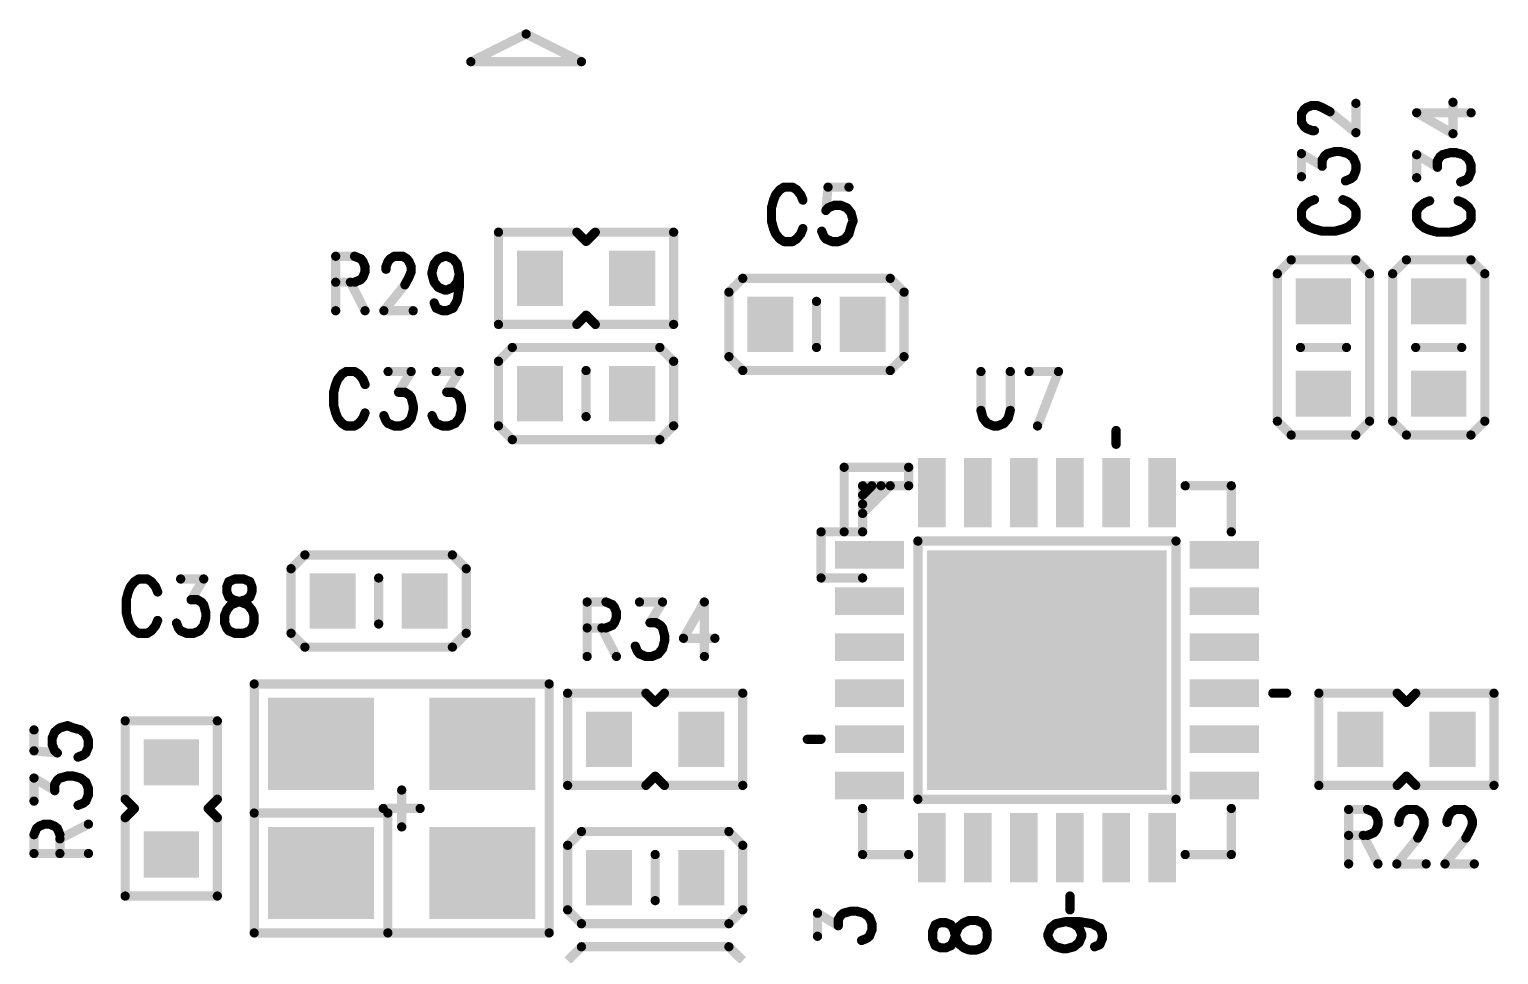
# Model space of a CAD drawing. Extents: x 98.7 to 156, y 84.7 to 176.7.
# Drawn here: x 109.96 to 125.9, y 138.91 to 148.95 of the extents above; entities that cross this region are included whole.
import ezdxf

# ---------------------------------------------------------------- set-up
doc = ezdxf.new("R2010")
doc.units = 0
doc.layers.get('0').update_dxf_attribs({"linetype": 'CONTINUOUS'})
doc.layers.add('MASK-TOP_PHO', color=3, linetype='CONTINUOUS')
doc.layers.add('SILK-TOP_PHO', color=14, linetype='CONTINUOUS')

# ---------------------------------------------------------------- blocks, each defined once
blk = doc.blocks.new('ROUND_1')
at = {"const_width": 0.050038}
blk.add_lwpolyline([(-0.025018, 0, 1), (0.025018, 0, 1)], format="xyb", close=True, dxfattribs=at)
blk = doc.blocks.new('SQUARE_27')
blk.add_solid([(1.299972, 1.299972), (1.299972, -1.299972), (-1.299972, 1.299972), (-1.299972, -1.299972)])
blk = doc.blocks.new('SQUARE_16')
blk.add_solid([(0.250062, 0.250062), (0.250062, -0.250062), (-0.250062, 0.250062), (-0.250062, -0.250062)])
blk = doc.blocks.new('SQUARE_33')
blk.add_solid([(0.499998, 0.499998), (0.499998, -0.499998), (-0.499998, 0.499998), (-0.499998, -0.499998)])
blk = doc.blocks.new('SQUARE_137')
blk.add_solid([(0.149986, 0.149986), (0.149986, -0.149986), (-0.149986, 0.149986), (-0.149986, -0.149986)])

msp = doc.modelspace()

# ---------------------------------------------------------------- linework, layer by layer
at = {"layer": 'MASK-TOP_PHO'}
for points, const_width in [([(115.499896, 146.299936), (115.499896, 146.200114)], 0.500124), ([(116.499894, 146.299936), (116.499894, 146.200114)], 0.500124), ([(124.050044, 145.999962), (123.949968, 145.999962)], 0.500124), ([(125.299978, 145.999962), (125.199902, 145.999962)], 0.500124), ([(118.000018, 145.800064), (118.000018, 145.699988)], 0.500124), ([(119.000016, 145.800064), (119.000016, 145.699988)], 0.500124), ([(115.499896, 145.050002), (115.499896, 144.949926)], 0.500124), ([(116.499894, 145.050002), (116.499894, 144.949926)], 0.500124), ([(124.050044, 144.999964), (123.949968, 144.999964)], 0.500124), ([(125.299978, 144.999964), (125.199902, 144.999964)], 0.500124), ([(119.750078, 144.15008), (119.750078, 143.699992)], 0.299972), ([(120.24995, 144.15008), (120.24995, 143.699992)], 0.299972), ([(120.750076, 144.15008), (120.750076, 143.699992)], 0.299972), ([(121.249948, 144.15008), (121.249948, 143.699992)], 0.299972), ([(121.750074, 144.15008), (121.750074, 143.699992)], 0.299972), ([(122.249946, 144.15008), (122.249946, 143.699992)], 0.299972), ([(118.849902, 143.249904), (119.29999, 143.249904)], 0.299972), ([(122.700034, 143.249904), (123.150122, 143.249904)], 0.299972), ([(113.249964, 142.699994), (113.249964, 142.80007)], 0.500124), ([(114.249962, 142.699994), (114.249962, 142.80007)], 0.500124), ([(118.849902, 142.750032), (119.29999, 142.750032)], 0.299972), ([(122.700034, 142.750032), (123.150122, 142.750032)], 0.299972), ([(118.849902, 142.249906), (119.29999, 142.249906)], 0.299972), ([(122.700034, 142.249906), (123.150122, 142.249906)], 0.299972), ([(118.849902, 141.750034), (119.29999, 141.750034)], 0.299972), ([(122.700034, 141.750034), (123.150122, 141.750034)], 0.299972), ([(113.050066, 141.200124), (113.199926, 141.200124)], 0.999996), ([(114.800126, 141.200124), (114.949986, 141.200124)], 0.999996), ([(116.249958, 141.200124), (116.249958, 141.299946)], 0.500124), ([(117.249956, 141.200124), (117.249956, 141.299946)], 0.500124), ([(124.400056, 141.299946), (124.400056, 141.200124)], 0.500124), ([(125.400054, 141.299946), (125.400054, 141.200124)], 0.500124), ([(118.849902, 141.249908), (119.29999, 141.249908)], 0.299972), ([(122.700034, 141.249908), (123.150122, 141.249908)], 0.299972), ([(111.45012, 140.999972), (111.549942, 140.999972)], 0.500124), ([(118.849902, 140.750036), (119.29999, 140.750036)], 0.299972), ([(122.700034, 140.750036), (123.150122, 140.750036)], 0.299972), ([(119.750078, 140.299948), (119.750078, 139.850114)], 0.299972), ([(120.24995, 140.299948), (120.24995, 139.850114)], 0.299972), ([(120.750076, 140.299948), (120.750076, 139.850114)], 0.299972), ([(121.249948, 140.299948), (121.249948, 139.850114)], 0.299972), ([(121.750074, 140.299948), (121.750074, 139.850114)], 0.299972), ([(122.249946, 140.299948), (122.249946, 139.850114)], 0.299972), ([(113.050066, 139.800076), (113.199926, 139.800076)], 0.999996), ([(114.800126, 139.800076), (114.949986, 139.800076)], 0.999996), ([(111.45012, 139.999974), (111.549942, 139.999974)], 0.500124), ([(116.249958, 139.800076), (116.249958, 139.7)], 0.500124), ([(117.249956, 139.800076), (117.249956, 139.7)], 0.500124)]:
    msp.add_lwpolyline(points, dxfattribs=dict(at, const_width=const_width))
at = {"layer": 'SILK-TOP_PHO', "const_width": 0.100076}
for points in [[(115.350036, 148.89988), (114.750088, 148.599906)], [(115.949984, 148.599906), (115.350036, 148.89988)], [(114.750088, 148.599906), (115.949984, 148.599906)], [(123.760992, 148.033994), (123.789186, 148.07946)], [(123.760992, 147.943062), (123.760992, 148.033994)], [(123.789186, 148.07946), (123.817126, 148.10232)], [(123.817126, 148.10232), (123.873514, 148.124926)], [(123.873514, 148.124926), (123.929648, 148.124926)], [(123.929648, 148.124926), (123.986036, 148.10232)], [(123.986036, 148.10232), (124.070364, 148.056854)], [(124.070364, 148.056854), (124.351542, 147.829524)], [(124.351542, 147.829524), (124.351542, 148.147786)], [(125.010926, 148.045424), (125.404626, 147.818094)], [(125.010926, 148.045424), (125.601476, 148.045424)], [(125.404626, 147.818094), (125.404626, 148.159216)], [(123.789186, 147.89785), (123.760992, 147.943062)], [(123.817126, 147.87499), (123.789186, 147.89785)], [(123.873514, 147.852384), (123.817126, 147.87499)], [(123.901454, 147.852384), (123.873514, 147.852384)], [(123.760992, 147.352258), (123.760992, 147.602194)], [(123.760992, 147.602194), (123.986036, 147.465796)], [(123.986036, 147.534122), (124.013976, 147.579588)], [(124.013976, 147.579588), (124.04217, 147.602194)], [(124.04217, 147.602194), (124.126498, 147.625054)], [(124.126498, 147.625054), (124.182886, 147.625054)], [(124.182886, 147.625054), (124.267214, 147.602194)], [(124.267214, 147.602194), (124.323348, 147.556728)], [(124.323348, 147.556728), (124.351542, 147.488656)], [(125.010926, 147.340828), (125.010926, 147.591018)], [(125.010926, 147.591018), (125.23597, 147.45462)], [(125.23597, 147.522692), (125.264164, 147.568158)], [(125.264164, 147.568158), (125.292104, 147.591018)], [(125.292104, 147.591018), (125.376686, 147.613624)], [(125.376686, 147.613624), (125.43282, 147.613624)], [(125.43282, 147.613624), (125.517148, 147.591018)], [(125.517148, 147.591018), (125.573536, 147.545552)], [(125.573536, 147.545552), (125.601476, 147.477226)], [(123.986036, 147.465796), (123.986036, 147.534122)], [(124.351542, 147.42033), (124.323348, 147.352258)], [(124.351542, 147.488656), (124.351542, 147.42033)], [(125.23597, 147.45462), (125.23597, 147.522692)], [(125.601476, 147.409154), (125.573536, 147.340828)], [(125.601476, 147.477226), (125.601476, 147.409154)], [(118.147846, 147.238974), (118.10238, 147.211034)], [(118.238524, 147.238974), (118.147846, 147.238974)], [(118.28399, 147.211034), (118.238524, 147.238974)], [(118.625112, 147.238974), (118.602252, 146.98599)], [(118.852188, 147.238974), (118.625112, 147.238974)], [(124.295408, 147.329652), (124.23902, 147.306792)], [(124.323348, 147.352258), (124.295408, 147.329652)], [(125.545342, 147.318222), (125.488954, 147.295362)], [(125.573536, 147.340828), (125.545342, 147.318222)], [(118.034054, 147.098512), (118.011448, 147.014184)], [(118.056914, 147.154646), (118.034054, 147.098512)], [(118.10238, 147.211034), (118.056914, 147.154646)], [(118.329456, 147.154646), (118.28399, 147.211034)], [(118.352316, 147.098512), (118.329456, 147.154646)], [(123.84532, 147.079462), (123.789186, 147.033996)], [(123.901454, 147.102322), (123.84532, 147.079462)], [(124.267214, 147.079462), (124.210826, 147.102322)], [(124.323348, 147.033996), (124.267214, 147.079462)], [(125.095254, 147.068286), (125.03912, 147.02282)], [(125.151642, 147.090892), (125.095254, 147.068286)], [(125.517148, 147.068286), (125.461014, 147.090892)], [(125.573536, 147.02282), (125.517148, 147.068286)], [(118.011448, 147.014184), (118.011448, 146.873468)], [(118.602252, 146.98599), (118.625112, 147.014184)], [(118.625112, 147.014184), (118.693184, 147.042124)], [(118.693184, 147.042124), (118.761256, 147.042124)], [(118.761256, 147.042124), (118.829582, 147.014184)], [(118.829582, 147.014184), (118.875048, 146.957796)], [(118.875048, 146.957796), (118.897654, 146.873468)], [(123.789186, 147.033996), (123.760992, 146.98853)], [(123.760992, 146.98853), (123.760992, 146.897852)], [(124.351542, 146.98853), (124.323348, 147.033996)], [(124.351542, 146.897852), (124.351542, 146.98853)], [(125.03912, 147.02282), (125.010926, 146.977354)], [(125.010926, 146.977354), (125.010926, 146.886422)], [(125.601476, 146.977354), (125.573536, 147.02282)], [(125.601476, 146.886422), (125.601476, 146.977354)], [(115.899946, 146.750024), (115.050062, 146.750024)], [(115.050062, 146.750024), (115.050062, 145.750026)], [(116.000022, 146.649948), (115.899946, 146.750024)], [(116.100098, 146.750024), (116.000022, 146.649948)], [(116.949982, 146.750024), (116.100098, 146.750024)], [(116.949982, 145.750026), (116.949982, 146.750024)], [(118.011448, 146.873468), (118.034054, 146.78914)], [(118.034054, 146.78914), (118.056914, 146.732752)], [(118.329456, 146.732752), (118.352316, 146.78914)], [(118.579646, 146.704812), (118.556786, 146.760946)], [(118.875048, 146.81708), (118.852188, 146.732752)], [(118.897654, 146.873468), (118.875048, 146.81708)], [(123.760992, 146.897852), (123.789186, 146.852386)], [(123.789186, 146.852386), (123.84532, 146.80692)], [(123.84532, 146.80692), (123.901454, 146.78406)], [(123.901454, 146.78406), (123.986036, 146.761454)], [(123.986036, 146.761454), (124.126498, 146.761454)], [(124.126498, 146.761454), (124.210826, 146.78406)], [(124.210826, 146.78406), (124.267214, 146.80692)], [(124.267214, 146.80692), (124.323348, 146.852386)], [(124.323348, 146.852386), (124.351542, 146.897852)], [(125.010926, 146.886422), (125.03912, 146.840956)], [(125.03912, 146.840956), (125.095254, 146.79549)], [(125.095254, 146.79549), (125.151642, 146.77263)], [(125.151642, 146.77263), (125.23597, 146.750024)], [(125.23597, 146.750024), (125.376686, 146.750024)], [(125.376686, 146.750024), (125.461014, 146.77263)], [(125.461014, 146.77263), (125.517148, 146.79549)], [(125.517148, 146.79549), (125.573536, 146.840956)], [(125.573536, 146.840956), (125.601476, 146.886422)], [(118.056914, 146.732752), (118.10238, 146.676618)], [(118.10238, 146.676618), (118.147846, 146.648424)], [(118.147846, 146.648424), (118.238524, 146.648424)], [(118.238524, 146.648424), (118.28399, 146.676618)], [(118.28399, 146.676618), (118.329456, 146.732752)], [(118.602252, 146.676618), (118.579646, 146.704812)], [(118.670578, 146.648424), (118.602252, 146.676618)], [(118.73865, 146.648424), (118.670578, 146.648424)], [(118.806722, 146.676618), (118.73865, 146.648424)], [(118.852188, 146.732752), (118.806722, 146.676618)], [(113.284, 146.489166), (113.284, 145.898362)], [(113.284, 146.489166), (113.488724, 146.489166)], [(113.488724, 146.489166), (113.556796, 146.460972)], [(113.556796, 146.460972), (113.579656, 146.432778)], [(113.579656, 146.432778), (113.602262, 146.376644)], [(113.829592, 146.376644), (113.852198, 146.432778)], [(113.852198, 146.432778), (113.875058, 146.460972)], [(113.875058, 146.460972), (113.920524, 146.489166)], [(113.920524, 146.489166), (114.011456, 146.489166)], [(114.011456, 146.489166), (114.056922, 146.460972)], [(114.056922, 146.460972), (114.079528, 146.432778)], [(114.079528, 146.432778), (114.102388, 146.376644)], [(114.352324, 146.404584), (114.39779, 146.460972)], [(114.39779, 146.460972), (114.465862, 146.489166)], [(114.465862, 146.489166), (114.488722, 146.489166)], [(114.488722, 146.489166), (114.556794, 146.460972)], [(114.556794, 146.460972), (114.60226, 146.404584)], [(123.649994, 146.45005), (123.49988, 146.299936)], [(124.350018, 146.45005), (123.649994, 146.45005)], [(124.499878, 146.299936), (124.350018, 146.45005)], [(124.899928, 146.45005), (124.750068, 146.299936)], [(125.599952, 146.45005), (124.899928, 146.45005)], [(125.750066, 146.299936), (125.599952, 146.45005)], [(113.602262, 146.320256), (113.579656, 146.264122)], [(113.602262, 146.376644), (113.602262, 146.320256)], [(113.829592, 146.34845), (113.829592, 146.376644)], [(114.102388, 146.320256), (114.079528, 146.264122)], [(114.102388, 146.376644), (114.102388, 146.320256)], [(114.329464, 146.320256), (114.352324, 146.404584)], [(114.329464, 146.292062), (114.329464, 146.320256)], [(114.352324, 146.207734), (114.329464, 146.292062)], [(114.60226, 146.404584), (114.62512, 146.292062)], [(114.62512, 146.292062), (114.60226, 146.207734)], [(114.62512, 146.292062), (114.62512, 146.1516)], [(123.49988, 146.299936), (123.49988, 144.69999)], [(124.499878, 144.69999), (124.499878, 146.299936)], [(124.750068, 146.299936), (124.750068, 144.69999)], [(125.750066, 144.69999), (125.750066, 146.299936)], [(113.488724, 146.207734), (113.284, 146.207734)], [(113.443258, 146.207734), (113.602262, 145.898362)], [(113.556796, 146.235928), (113.488724, 146.207734)], [(113.579656, 146.264122), (113.556796, 146.235928)], [(114.034062, 146.179794), (113.806732, 145.898362)], [(114.079528, 146.264122), (114.034062, 146.179794)], [(114.39779, 146.1516), (114.352324, 146.207734)], [(114.465862, 146.123406), (114.39779, 146.1516)], [(114.488722, 146.123406), (114.465862, 146.123406)], [(114.556794, 146.1516), (114.488722, 146.123406)], [(114.60226, 146.207734), (114.556794, 146.1516)], [(114.62512, 146.1516), (114.60226, 146.010884)], [(117.700044, 146.249898), (117.54993, 146.100038)], [(119.29999, 146.249898), (117.700044, 146.249898)], [(119.450104, 146.100038), (119.29999, 146.249898)], [(114.37493, 145.926556), (114.352324, 145.98269)], [(114.60226, 146.010884), (114.556794, 145.926556)], [(117.54993, 146.100038), (117.54993, 145.400014)], [(118.49989, 145.999962), (118.49989, 145.50009)], [(119.450104, 145.400014), (119.450104, 146.100038)], [(113.806732, 145.898362), (114.124994, 145.898362)], [(114.443256, 145.898362), (114.37493, 145.926556)], [(114.488722, 145.898362), (114.443256, 145.898362)], [(114.556794, 145.926556), (114.488722, 145.898362)], [(115.899946, 145.750026), (116.000022, 145.850102)], [(116.000022, 145.850102), (116.100098, 145.750026)], [(115.050062, 145.750026), (115.899946, 145.750026)], [(116.100098, 145.750026), (116.949982, 145.750026)], [(115.199922, 145.50009), (115.050062, 145.349976)], [(116.800122, 145.50009), (115.199922, 145.50009)], [(116.949982, 145.349976), (116.800122, 145.50009)], [(124.249942, 145.50009), (123.75007, 145.50009)], [(125.499876, 145.50009), (125.000004, 145.50009)], [(115.050062, 145.349976), (115.050062, 144.649952)], [(116.949982, 144.649952), (116.949982, 145.349976)], [(117.54993, 145.400014), (117.700044, 145.2499)], [(119.29999, 145.2499), (119.450104, 145.400014)], [(113.30686, 145.15465), (113.284, 145.098516)], [(113.352326, 145.211038), (113.30686, 145.15465)], [(113.397792, 145.238978), (113.352326, 145.211038)], [(113.488724, 145.238978), (113.397792, 145.238978)], [(113.53419, 145.211038), (113.488724, 145.238978)], [(113.579656, 145.15465), (113.53419, 145.211038)], [(113.602262, 145.098516), (113.579656, 145.15465)], [(113.852198, 145.238978), (114.102388, 145.238978)], [(114.102388, 145.238978), (113.96599, 145.014188)], [(114.37493, 145.238978), (114.62512, 145.238978)], [(114.62512, 145.238978), (114.488722, 145.014188)], [(116.000022, 145.2499), (116.000022, 144.750028)], [(117.700044, 145.2499), (119.29999, 145.2499)], [(120.283986, 145.238978), (120.283986, 144.817084)], [(120.602248, 144.817084), (120.602248, 145.238978)], [(120.806718, 145.238978), (121.12498, 145.238978)], [(121.12498, 145.238978), (120.89765, 144.648428)], [(113.284, 145.098516), (113.261394, 145.014188)], [(113.261394, 145.014188), (113.261394, 144.873472)], [(113.96599, 145.014188), (114.034062, 145.014188)], [(114.034062, 145.014188), (114.079528, 144.985994)], [(114.488722, 145.014188), (114.556794, 145.014188)], [(114.556794, 145.014188), (114.60226, 144.985994)], [(113.261394, 144.873472), (113.284, 144.789144)], [(114.079528, 144.985994), (114.102388, 144.9578)], [(114.102388, 144.9578), (114.124994, 144.873472)], [(114.124994, 144.873472), (114.124994, 144.817084)], [(114.60226, 144.985994), (114.62512, 144.9578)], [(114.62512, 144.9578), (114.647726, 144.873472)], [(114.647726, 144.873472), (114.647726, 144.817084)], [(113.284, 144.789144), (113.30686, 144.732756)], [(113.30686, 144.732756), (113.352326, 144.676622)], [(113.352326, 144.676622), (113.397792, 144.648428)], [(113.488724, 144.648428), (113.53419, 144.676622)], [(113.53419, 144.676622), (113.579656, 144.732756)], [(113.579656, 144.732756), (113.602262, 144.789144)], [(113.829592, 144.704562), (113.806732, 144.76095)], [(113.852198, 144.676622), (113.829592, 144.704562)], [(113.920524, 144.648428), (113.852198, 144.676622)], [(114.056922, 144.676622), (113.988596, 144.648428)], [(114.102388, 144.732756), (114.056922, 144.676622)], [(114.124994, 144.817084), (114.102388, 144.732756)], [(114.352324, 144.704562), (114.329464, 144.76095)], [(114.37493, 144.676622), (114.352324, 144.704562)], [(114.443256, 144.648428), (114.37493, 144.676622)], [(114.579654, 144.676622), (114.511328, 144.648428)], [(114.62512, 144.732756), (114.579654, 144.676622)], [(114.647726, 144.817084), (114.62512, 144.732756)], [(120.283986, 144.817084), (120.306846, 144.732756)], [(120.306846, 144.732756), (120.352312, 144.676622)], [(120.352312, 144.676622), (120.420384, 144.648428)], [(120.46585, 144.648428), (120.534176, 144.676622)], [(120.534176, 144.676622), (120.579642, 144.732756)], [(120.579642, 144.732756), (120.602248, 144.817084)], [(123.49988, 144.69999), (123.649994, 144.549876)], [(124.350018, 144.549876), (124.499878, 144.69999)], [(124.750068, 144.69999), (124.899928, 144.549876)], [(125.599952, 144.549876), (125.750066, 144.69999)], [(113.397792, 144.648428), (113.488724, 144.648428)], [(113.988596, 144.648428), (113.920524, 144.648428)], [(114.511328, 144.648428), (114.443256, 144.648428)], [(115.050062, 144.649952), (115.199922, 144.500092)], [(116.800122, 144.500092), (116.949982, 144.649952)], [(120.420384, 144.648428), (120.46585, 144.648428)], [(121.750074, 144.450054), (121.750074, 144.599914)], [(123.649994, 144.549876), (124.350018, 144.549876)], [(124.899928, 144.549876), (125.599952, 144.549876)], [(115.199922, 144.500092), (116.800122, 144.500092)], [(119.499888, 144.200118), (118.800118, 144.200118)], [(118.800118, 144.200118), (118.800118, 143.500094)], [(119.499888, 143.999966), (119.499888, 144.200118)], [(119.499888, 143.999966), (119.000016, 143.999966)], [(119.000016, 143.999966), (119.000016, 143.500094)], [(119.199914, 143.999966), (119.000016, 143.800068)], [(119.29999, 143.999966), (119.000016, 143.699992)], [(119.100092, 143.999966), (119.000016, 143.89989)], [(123.000008, 143.999966), (122.499882, 143.999966)], [(123.000008, 143.500094), (123.000008, 143.999966)], [(119.000016, 143.500094), (118.549928, 143.500094)], [(118.549928, 143.500094), (118.549928, 142.999968)], [(112.94999, 143.249904), (112.799876, 143.100044)], [(114.549936, 143.249904), (112.94999, 143.249904)], [(114.70005, 143.100044), (114.549936, 143.249904)], [(122.40006, 143.400018), (119.599964, 143.400018)], [(119.599964, 143.400018), (119.599964, 140.599922)], [(122.40006, 140.599922), (122.40006, 143.400018)], [(112.799876, 143.100044), (112.799876, 142.40002)], [(114.70005, 142.40002), (114.70005, 143.100044)], [(111.102394, 142.960852), (111.056928, 142.904718)], [(111.147606, 142.989046), (111.102394, 142.960852)], [(111.238538, 142.989046), (111.147606, 142.989046)], [(111.284004, 142.960852), (111.238538, 142.989046)], [(111.32947, 142.904718), (111.284004, 142.960852)], [(111.602266, 142.989046), (111.852202, 142.989046)], [(111.852202, 142.989046), (111.715804, 142.764002)], [(112.124998, 142.960852), (112.102392, 142.904718)], [(112.19307, 142.989046), (112.124998, 142.960852)], [(112.284002, 142.989046), (112.19307, 142.989046)], [(112.352328, 142.960852), (112.284002, 142.989046)], [(112.374934, 142.904718), (112.352328, 142.960852)], [(113.75009, 142.500096), (113.75009, 142.999968)], [(118.549928, 142.999968), (119.000016, 142.999968)], [(111.034068, 142.84833), (111.011462, 142.764002)], [(111.011462, 142.764002), (111.011462, 142.62354)], [(111.056928, 142.904718), (111.034068, 142.84833)], [(111.35233, 142.84833), (111.32947, 142.904718)], [(111.715804, 142.764002), (111.78413, 142.764002)], [(111.78413, 142.764002), (111.829596, 142.736062)], [(112.102392, 142.904718), (112.102392, 142.84833)], [(112.102392, 142.84833), (112.124998, 142.792196)], [(112.124998, 142.792196), (112.170464, 142.764002)], [(112.170464, 142.764002), (112.261396, 142.736062)], [(112.21593, 142.736062), (112.306862, 142.764002)], [(112.306862, 142.764002), (112.352328, 142.792196)], [(112.352328, 142.792196), (112.374934, 142.84833)], [(112.374934, 142.84833), (112.374934, 142.904718)], [(111.011462, 142.62354), (111.034068, 142.538958)], [(111.829596, 142.736062), (111.852202, 142.707868)], [(111.852202, 142.707868), (111.875062, 142.62354)], [(111.875062, 142.62354), (111.875062, 142.567152)], [(112.079532, 142.595346), (112.102392, 142.65148)], [(112.102392, 142.65148), (112.147604, 142.707868)], [(112.147604, 142.707868), (112.21593, 142.736062)], [(112.261396, 142.736062), (112.329468, 142.707868)], [(112.329468, 142.707868), (112.374934, 142.65148)], [(112.374934, 142.65148), (112.397794, 142.595346)], [(116.011452, 142.73911), (116.011452, 142.14856)], [(116.011452, 142.73911), (116.215922, 142.73911)], [(116.215922, 142.73911), (116.283994, 142.710916)], [(116.283994, 142.710916), (116.306854, 142.682722)], [(116.306854, 142.682722), (116.32946, 142.626588)], [(116.32946, 142.626588), (116.32946, 142.5702)], [(116.57965, 142.73911), (116.829586, 142.73911)], [(116.829586, 142.73911), (116.693188, 142.514066)], [(117.283992, 142.73911), (117.056916, 142.34541)], [(117.283992, 142.73911), (117.283992, 142.14856)], [(111.034068, 142.538958), (111.056928, 142.482824)], [(111.056928, 142.482824), (111.102394, 142.426436)], [(111.284004, 142.426436), (111.32947, 142.482824)], [(111.32947, 142.482824), (111.35233, 142.538958)], [(111.57966, 142.45463), (111.5568, 142.511018)], [(111.602266, 142.426436), (111.57966, 142.45463)], [(111.852202, 142.482824), (111.806736, 142.426436)], [(111.875062, 142.567152), (111.852202, 142.482824)], [(112.079532, 142.511018), (112.079532, 142.595346)], [(112.102392, 142.45463), (112.079532, 142.511018)], [(112.124998, 142.426436), (112.102392, 142.45463)], [(112.374934, 142.45463), (112.352328, 142.426436)], [(112.397794, 142.511018), (112.374934, 142.45463)], [(112.397794, 142.595346), (112.397794, 142.511018)], [(116.215922, 142.457932), (116.011452, 142.457932)], [(116.170456, 142.457932), (116.32946, 142.14856)], [(116.283994, 142.485872), (116.215922, 142.457932)], [(116.306854, 142.514066), (116.283994, 142.485872)], [(116.32946, 142.5702), (116.306854, 142.514066)], [(116.693188, 142.514066), (116.76126, 142.514066)], [(116.76126, 142.514066), (116.806726, 142.485872)], [(116.806726, 142.485872), (116.829586, 142.457932)], [(116.829586, 142.457932), (116.852192, 142.37335)], [(111.102394, 142.426436), (111.147606, 142.398496)], [(111.147606, 142.398496), (111.238538, 142.398496)], [(111.238538, 142.398496), (111.284004, 142.426436)], [(111.670338, 142.398496), (111.602266, 142.426436)], [(111.738664, 142.398496), (111.670338, 142.398496)], [(111.806736, 142.426436), (111.738664, 142.398496)], [(112.19307, 142.398496), (112.124998, 142.426436)], [(112.284002, 142.398496), (112.19307, 142.398496)], [(112.352328, 142.426436), (112.284002, 142.398496)], [(112.799876, 142.40002), (112.94999, 142.249906)], [(114.549936, 142.249906), (114.70005, 142.40002)], [(116.852192, 142.317216), (116.829586, 142.232888)], [(116.852192, 142.37335), (116.852192, 142.317216)], [(117.056916, 142.34541), (117.397784, 142.34541)], [(112.94999, 142.249906), (114.549936, 142.249906)], [(116.55679, 142.204694), (116.534184, 142.260828)], [(116.57965, 142.1765), (116.55679, 142.204694)], [(116.647722, 142.14856), (116.57965, 142.1765)], [(116.715794, 142.14856), (116.647722, 142.14856)], [(116.78412, 142.1765), (116.715794, 142.14856)], [(116.829586, 142.232888), (116.78412, 142.1765)], [(112.40008, 141.85011), (115.599972, 141.85011)], [(112.40008, 139.15009), (112.40008, 141.85011)], [(115.599972, 141.85011), (115.599972, 139.15009)], [(115.800124, 141.750034), (115.800124, 140.750036)], [(116.650008, 141.750034), (115.800124, 141.750034)], [(116.750084, 141.649958), (116.650008, 141.750034)], [(116.849906, 141.750034), (116.750084, 141.649958)], [(117.700044, 141.750034), (116.849906, 141.750034)], [(117.700044, 140.750036), (117.700044, 141.750034)], [(123.599956, 141.750034), (123.450096, 141.750034)], [(124.800106, 141.750034), (123.949968, 141.750034)], [(123.949968, 141.750034), (123.949968, 140.750036)], [(124.899928, 141.649958), (124.800106, 141.750034)], [(125.000004, 141.750034), (124.899928, 141.649958)], [(125.849888, 141.750034), (125.000004, 141.750034)], [(125.849888, 140.750036), (125.849888, 141.750034)], [(110.010956, 141.35227), (110.010956, 141.12494)], [(110.207806, 141.261338), (110.236, 141.329664)], [(110.236, 141.329664), (110.292134, 141.374876)], [(110.292134, 141.374876), (110.376462, 141.397736)], [(110.376462, 141.397736), (110.43285, 141.374876)], [(110.43285, 141.374876), (110.517178, 141.35227)], [(110.517178, 141.35227), (110.573312, 141.306804)], [(112.00003, 141.45006), (111.000032, 141.45006)], [(111.000032, 141.45006), (111.000032, 140.599922)], [(112.00003, 140.599922), (112.00003, 141.45006)], [(110.207806, 141.193266), (110.207806, 141.261338)], [(110.236, 141.12494), (110.207806, 141.193266)], [(110.573312, 141.306804), (110.601506, 141.238732)], [(110.601506, 141.170406), (110.573312, 141.102334)], [(110.601506, 141.238732), (110.601506, 141.170406)], [(118.549928, 141.249908), (118.400068, 141.249908)], [(110.010956, 141.12494), (110.26394, 141.102334)], [(110.26394, 141.102334), (110.236, 141.12494)], [(110.545372, 141.079474), (110.488984, 141.056868)], [(110.573312, 141.102334), (110.545372, 141.079474)], [(110.292134, 140.829538), (110.376462, 140.852398)], [(110.376462, 140.852398), (110.43285, 140.852398)], [(110.43285, 140.852398), (110.517178, 140.829538)], [(110.010956, 140.579602), (110.010956, 140.829538)], [(110.010956, 140.829538), (110.236, 140.69314)], [(110.236, 140.761466), (110.26394, 140.806932)], [(110.236, 140.69314), (110.236, 140.761466)], [(110.26394, 140.806932), (110.292134, 140.829538)], [(110.517178, 140.829538), (110.573312, 140.784072)], [(110.573312, 140.784072), (110.601506, 140.716)], [(110.601506, 140.716), (110.601506, 140.647674)], [(114.000026, 140.699998), (114.000026, 140.299948)], [(115.800124, 140.750036), (116.650008, 140.750036)], [(116.650008, 140.750036), (116.750084, 140.850112)], [(116.750084, 140.850112), (116.849906, 140.750036)], [(116.849906, 140.750036), (117.700044, 140.750036)], [(123.949968, 140.750036), (124.800106, 140.750036)], [(124.800106, 140.750036), (124.899928, 140.850112)], [(124.899928, 140.850112), (125.000004, 140.750036)], [(125.000004, 140.750036), (125.849888, 140.750036)], [(110.545372, 140.556742), (110.488984, 140.534136)], [(110.573312, 140.579602), (110.545372, 140.556742)], [(110.601506, 140.647674), (110.573312, 140.579602)], [(111.000032, 140.599922), (111.100108, 140.5001)], [(111.899954, 140.5001), (112.00003, 140.599922)], [(119.599964, 140.599922), (122.40006, 140.599922)], [(111.100108, 140.5001), (111.000032, 140.400024)], [(111.000032, 140.400024), (111.000032, 139.549886)], [(112.00003, 140.400024), (111.899954, 140.5001)], [(112.00003, 139.549886), (112.00003, 140.400024)], [(112.40008, 140.450062), (113.849912, 140.450062)], [(112.40008, 139.15009), (112.40008, 140.450062)], [(113.799874, 140.5001), (114.199924, 140.5001)], [(113.849912, 140.450062), (113.849912, 139.15009)], [(119.000016, 140.5001), (119.000016, 139.999974)], [(123.000008, 140.5001), (123.000008, 139.999974)], [(124.272802, 140.489178), (124.272802, 139.898374)], [(124.272802, 140.489178), (124.477272, 140.489178)], [(124.477272, 140.489178), (124.545344, 140.460984)], [(124.545344, 140.460984), (124.568204, 140.43279)], [(124.568204, 140.43279), (124.59081, 140.376656)], [(124.59081, 140.376656), (124.59081, 140.320268)], [(124.81814, 140.376656), (124.841, 140.43279)], [(124.81814, 140.348462), (124.81814, 140.376656)], [(124.841, 140.43279), (124.863606, 140.460984)], [(124.863606, 140.460984), (124.909072, 140.489178)], [(124.909072, 140.489178), (125.000004, 140.489178)], [(125.000004, 140.489178), (125.04547, 140.460984)], [(125.04547, 140.460984), (125.068076, 140.43279)], [(125.068076, 140.43279), (125.090936, 140.376656)], [(125.090936, 140.376656), (125.090936, 140.320268)], [(125.340872, 140.376656), (125.363732, 140.43279)], [(125.340872, 140.348462), (125.340872, 140.376656)], [(125.363732, 140.43279), (125.386338, 140.460984)], [(125.386338, 140.460984), (125.431804, 140.489178)], [(125.431804, 140.489178), (125.522736, 140.489178)], [(125.522736, 140.489178), (125.568202, 140.460984)], [(125.568202, 140.460984), (125.590808, 140.43279)], [(125.590808, 140.43279), (125.613668, 140.376656)], [(125.613668, 140.376656), (125.613668, 140.320268)], [(110.010956, 140.215874), (110.03915, 140.2842)], [(110.010956, 140.011404), (110.010956, 140.215874)], [(110.03915, 140.2842), (110.06709, 140.306806)], [(110.06709, 140.306806), (110.123478, 140.329666)], [(110.123478, 140.329666), (110.179612, 140.329666)], [(110.179612, 140.329666), (110.236, 140.306806)], [(110.236, 140.306806), (110.26394, 140.2842)], [(110.26394, 140.2842), (110.292134, 140.215874)], [(110.292134, 140.170408), (110.601506, 140.329666)], [(110.292134, 140.215874), (110.292134, 140.011404)], [(115.949984, 140.24991), (115.800124, 140.10005)], [(117.54993, 140.24991), (115.949984, 140.24991)], [(117.700044, 140.10005), (117.54993, 140.24991)], [(124.545344, 140.23594), (124.477272, 140.207746)], [(124.568204, 140.264134), (124.545344, 140.23594)], [(124.59081, 140.320268), (124.568204, 140.264134)], [(125.068076, 140.264134), (125.02261, 140.179806)], [(125.090936, 140.320268), (125.068076, 140.264134)], [(125.590808, 140.264134), (125.545342, 140.179806)], [(125.613668, 140.320268), (125.590808, 140.264134)], [(115.800124, 140.10005), (115.800124, 139.400026)], [(117.700044, 139.400026), (117.700044, 140.10005)], [(124.477272, 140.207746), (124.272802, 140.207746)], [(124.431806, 140.207746), (124.59081, 139.898374)], [(125.02261, 140.179806), (124.795534, 139.898374)], [(125.545342, 140.179806), (125.318266, 139.898374)], [(110.010956, 140.011404), (110.601506, 140.011404)], [(116.750084, 139.999974), (116.750084, 139.500102)], [(119.000016, 139.999974), (119.499888, 139.999974)], [(123.000008, 139.999974), (122.499882, 139.999974)], [(124.795534, 139.898374), (125.113542, 139.898374)], [(125.318266, 139.898374), (125.636274, 139.898374)], [(111.000032, 139.549886), (112.00003, 139.549886)], [(121.249948, 139.400026), (121.249948, 139.549886)], [(115.800124, 139.400026), (115.949984, 139.249912)], [(117.54993, 139.249912), (117.700044, 139.400026)], [(118.510812, 139.113514), (118.510812, 139.363704)], [(118.510812, 139.363704), (118.735856, 139.227306)], [(118.735856, 139.295378), (118.76405, 139.340844)], [(118.735856, 139.227306), (118.735856, 139.295378)], [(118.76405, 139.340844), (118.792244, 139.363704)], [(118.792244, 139.363704), (118.876572, 139.38631)], [(118.876572, 139.38631), (118.932706, 139.38631)], [(118.932706, 139.38631), (119.017288, 139.363704)], [(119.017288, 139.363704), (119.073422, 139.318238)], [(119.073422, 139.318238), (119.101616, 139.249912)], [(119.845328, 139.261342), (119.78894, 139.238736)], [(119.901462, 139.261342), (119.845328, 139.261342)], [(119.95785, 139.238736), (119.901462, 139.261342)], [(120.042178, 139.215876), (120.098312, 139.261342)], [(120.098312, 139.261342), (120.1547, 139.284202)], [(120.1547, 139.284202), (120.239028, 139.284202)], [(120.239028, 139.284202), (120.295416, 139.261342)], [(120.295416, 139.261342), (120.323356, 139.238736)], [(121.095262, 139.249912), (121.207784, 139.272772)], [(121.207784, 139.272772), (121.292112, 139.249912)], [(121.207784, 139.272772), (121.3485, 139.272772)], [(121.3485, 139.272772), (121.488962, 139.249912)], [(113.849912, 139.15009), (112.40008, 139.15009)], [(115.599972, 139.15009), (112.40008, 139.15009)], [(115.949984, 139.249912), (117.54993, 139.249912)], [(119.073422, 139.113514), (119.045228, 139.090908)], [(119.101616, 139.18184), (119.073422, 139.113514)], [(119.101616, 139.249912), (119.101616, 139.18184)], [(119.78894, 139.238736), (119.761, 139.17041)], [(119.761, 139.17041), (119.761, 139.079478)], [(119.986044, 139.19327), (119.95785, 139.238736)], [(120.013984, 139.102338), (119.986044, 139.19327)], [(119.986044, 139.056872), (120.013984, 139.147804)], [(120.013984, 139.147804), (120.042178, 139.215876)], [(120.042178, 139.034012), (120.013984, 139.102338)], [(120.323356, 139.238736), (120.35155, 139.17041)], [(120.35155, 139.17041), (120.35155, 139.079478)], [(121.010934, 139.136374), (121.039128, 139.204446)], [(121.010934, 139.113514), (121.010934, 139.136374)], [(121.039128, 139.045442), (121.010934, 139.113514)], [(121.039128, 139.204446), (121.095262, 139.249912)], [(121.292112, 139.249912), (121.3485, 139.204446)], [(121.3485, 139.204446), (121.37644, 139.136374)], [(121.37644, 139.113514), (121.3485, 139.045442)], [(121.37644, 139.136374), (121.37644, 139.113514)], [(121.488962, 139.249912), (121.573544, 139.204446)], [(121.573544, 139.204446), (121.601484, 139.136374)], [(121.601484, 139.136374), (121.601484, 139.090908)], [(115.949984, 138.999976), (115.800124, 138.850116)], [(117.54993, 138.999976), (115.949984, 138.999976)], [(117.700044, 138.850116), (117.54993, 138.999976)], [(119.045228, 139.090908), (118.989094, 139.068302)], [(119.761, 139.079478), (119.78894, 139.011406)], [(119.78894, 139.011406), (119.845328, 138.988546)], [(119.845328, 138.988546), (119.901462, 138.988546)], [(119.901462, 138.988546), (119.95785, 139.011406)], [(119.95785, 139.011406), (119.986044, 139.056872)], [(120.098312, 138.988546), (120.042178, 139.034012)], [(120.1547, 138.96594), (120.098312, 138.988546)], [(120.239028, 138.96594), (120.1547, 138.96594)], [(120.295416, 138.988546), (120.239028, 138.96594)], [(120.323356, 139.011406), (120.295416, 138.988546)], [(120.35155, 139.079478), (120.323356, 139.011406)], [(121.095262, 138.999976), (121.039128, 139.045442)], [(121.17959, 138.97737), (121.095262, 138.999976)], [(121.207784, 138.97737), (121.17959, 138.97737)], [(121.292112, 138.999976), (121.207784, 138.97737)], [(121.3485, 139.045442), (121.292112, 138.999976)], [(121.573544, 139.022836), (121.517156, 138.999976)], [(121.601484, 139.090908), (121.573544, 139.022836)]]:
    msp.add_lwpolyline(points, dxfattribs=at)

# ---------------------------------------------------------------- block references
at = {"layer": 'MASK-TOP_PHO'}
for name, p in [('SQUARE_16', (115.499896, 146.299936)), ('SQUARE_16', (116.499894, 146.299936)), ('SQUARE_16', (115.499896, 146.200114)), ('SQUARE_16', (116.499894, 146.200114)), ('SQUARE_16', (123.949968, 145.999962)), ('SQUARE_16', (124.050044, 145.999962)), ('SQUARE_16', (125.199902, 145.999962)), ('SQUARE_16', (125.299978, 145.999962)), ('SQUARE_16', (118.000018, 145.800064)), ('SQUARE_16', (119.000016, 145.800064)), ('SQUARE_16', (118.000018, 145.699988)), ('SQUARE_16', (119.000016, 145.699988)), ('SQUARE_16', (115.499896, 145.050002)), ('SQUARE_16', (116.499894, 145.050002)), ('SQUARE_16', (123.949968, 144.999964)), ('SQUARE_16', (124.050044, 144.999964)), ('SQUARE_16', (125.199902, 144.999964)), ('SQUARE_16', (125.299978, 144.999964)), ('SQUARE_16', (115.499896, 144.949926)), ('SQUARE_16', (116.499894, 144.949926)), ('SQUARE_137', (119.750078, 144.15008)), ('SQUARE_137', (120.24995, 144.15008)), ('SQUARE_137', (120.750076, 144.15008)), ('SQUARE_137', (121.249948, 144.15008)), ('SQUARE_137', (121.750074, 144.15008)), ('SQUARE_137', (122.249946, 144.15008)), ('SQUARE_137', (119.750078, 143.699992)), ('SQUARE_137', (120.24995, 143.699992)), ('SQUARE_137', (120.750076, 143.699992)), ('SQUARE_137', (121.249948, 143.699992)), ('SQUARE_137', (121.750074, 143.699992)), ('SQUARE_137', (122.249946, 143.699992)), ('SQUARE_137', (118.849902, 143.249904)), ('SQUARE_137', (119.29999, 143.249904)), ('SQUARE_27', (121.000012, 141.99997)), ('SQUARE_137', (122.700034, 143.249904)), ('SQUARE_137', (123.150122, 143.249904)), ('SQUARE_16', (113.249964, 142.80007)), ('SQUARE_16', (114.249962, 142.80007)), ('SQUARE_16', (113.249964, 142.699994)), ('SQUARE_16', (114.249962, 142.699994)), ('SQUARE_137', (118.849902, 142.750032)), ('SQUARE_137', (119.29999, 142.750032)), ('SQUARE_137', (122.700034, 142.750032)), ('SQUARE_137', (123.150122, 142.750032)), ('SQUARE_137', (118.849902, 142.249906)), ('SQUARE_137', (119.29999, 142.249906)), ('SQUARE_137', (122.700034, 142.249906)), ('SQUARE_137', (123.150122, 142.249906)), ('SQUARE_137', (118.849902, 141.750034)), ('SQUARE_137', (119.29999, 141.750034)), ('SQUARE_137', (122.700034, 141.750034)), ('SQUARE_137', (123.150122, 141.750034)), ('SQUARE_33', (113.050066, 141.200124)), ('SQUARE_33', (113.199926, 141.200124)), ('SQUARE_33', (114.800126, 141.200124)), ('SQUARE_33', (114.949986, 141.200124)), ('SQUARE_16', (116.249958, 141.299946)), ('SQUARE_16', (117.249956, 141.299946)), ('SQUARE_16', (124.400056, 141.299946)), ('SQUARE_16', (125.400054, 141.299946)), ('SQUARE_16', (116.249958, 141.200124)), ('SQUARE_16', (117.249956, 141.200124)), ('SQUARE_137', (118.849902, 141.249908)), ('SQUARE_137', (119.29999, 141.249908)), ('SQUARE_137', (122.700034, 141.249908)), ('SQUARE_137', (123.150122, 141.249908)), ('SQUARE_16', (124.400056, 141.200124)), ('SQUARE_16', (125.400054, 141.200124)), ('SQUARE_16', (111.45012, 140.999972)), ('SQUARE_16', (111.549942, 140.999972)), ('SQUARE_137', (118.849902, 140.750036)), ('SQUARE_137', (119.29999, 140.750036)), ('SQUARE_137', (122.700034, 140.750036)), ('SQUARE_137', (123.150122, 140.750036)), ('SQUARE_137', (119.750078, 140.299948)), ('SQUARE_137', (120.24995, 140.299948)), ('SQUARE_137', (120.750076, 140.299948)), ('SQUARE_137', (121.249948, 140.299948)), ('SQUARE_137', (121.750074, 140.299948)), ('SQUARE_137', (122.249946, 140.299948)), ('SQUARE_33', (113.050066, 139.800076)), ('SQUARE_33', (113.199926, 139.800076)), ('SQUARE_33', (114.800126, 139.800076)), ('SQUARE_33', (114.949986, 139.800076)), ('SQUARE_16', (111.45012, 139.999974)), ('SQUARE_16', (111.549942, 139.999974)), ('SQUARE_16', (116.249958, 139.800076)), ('SQUARE_16', (116.249958, 139.7)), ('SQUARE_16', (117.249956, 139.800076)), ('SQUARE_16', (117.249956, 139.7)), ('SQUARE_137', (119.750078, 139.850114)), ('SQUARE_137', (120.24995, 139.850114)), ('SQUARE_137', (120.750076, 139.850114)), ('SQUARE_137', (121.249948, 139.850114)), ('SQUARE_137', (121.750074, 139.850114)), ('SQUARE_137', (122.249946, 139.850114))]:
    msp.add_blockref(name, p, dxfattribs=at)
at = {"layer": 'SILK-TOP_PHO'}
for p in [(115.350036, 148.89988), (115.350036, 148.89988), (114.750088, 148.599906), (115.949984, 148.599906), (123.760992, 148.033994), (123.789186, 148.07946), (123.817126, 148.10232), (123.873514, 148.124926), (123.929648, 148.124926), (123.986036, 148.10232), (124.070364, 148.056854), (124.351542, 148.147786), (125.010926, 148.045424), (125.010926, 148.045424), (125.404626, 148.159216), (125.601476, 148.045424), (123.760992, 147.943062), (123.789186, 147.89785), (123.817126, 147.87499), (123.873514, 147.852384), (123.901454, 147.852384), (124.351542, 147.829524), (125.404626, 147.818094), (123.760992, 147.602194), (124.013976, 147.579588), (124.04217, 147.602194), (124.126498, 147.625054), (124.182886, 147.625054), (124.267214, 147.602194), (124.323348, 147.556728), (125.010926, 147.591018), (125.264164, 147.568158), (125.292104, 147.591018), (125.376686, 147.613624), (125.43282, 147.613624), (125.517148, 147.591018), (125.573536, 147.545552), (123.986036, 147.534122), (123.986036, 147.465796), (124.351542, 147.488656), (124.351542, 147.42033), (125.23597, 147.522692), (125.23597, 147.45462), (125.601476, 147.477226), (125.601476, 147.409154), (118.147846, 147.238974), (118.238524, 147.238974), (118.625112, 147.238974), (118.852188, 147.238974), (123.760992, 147.352258), (124.23902, 147.306792), (124.295408, 147.329652), (124.323348, 147.352258), (125.010926, 147.340828), (125.488954, 147.295362), (125.545342, 147.318222), (125.573536, 147.340828), (118.034054, 147.098512), (118.056914, 147.154646), (118.10238, 147.211034), (118.28399, 147.211034), (118.329456, 147.154646), (118.352316, 147.098512), (123.84532, 147.079462), (123.901454, 147.102322), (124.210826, 147.102322), (124.267214, 147.079462), (125.095254, 147.068286), (125.151642, 147.090892), (125.461014, 147.090892), (125.517148, 147.068286), (118.011448, 147.014184), (118.602252, 146.98599), (118.625112, 147.014184), (118.693184, 147.042124), (118.761256, 147.042124), (118.829582, 147.014184), (118.875048, 146.957796), (123.760992, 146.98853), (123.789186, 147.033996), (124.323348, 147.033996), (124.351542, 146.98853), (125.010926, 146.977354), (125.03912, 147.02282), (125.573536, 147.02282), (125.601476, 146.977354), (115.050062, 146.750024), (115.899946, 146.750024), (116.100098, 146.750024), (116.949982, 146.750024), (118.011448, 146.873468), (118.034054, 146.78914), (118.352316, 146.78914), (118.556786, 146.760946), (118.875048, 146.81708), (118.897654, 146.873468), (123.760992, 146.897852), (123.789186, 146.852386), (123.84532, 146.80692), (123.901454, 146.78406), (123.986036, 146.761454), (124.126498, 146.761454), (124.210826, 146.78406), (124.267214, 146.80692), (124.323348, 146.852386), (124.351542, 146.897852), (125.010926, 146.886422), (125.03912, 146.840956), (125.095254, 146.79549), (125.151642, 146.77263), (125.23597, 146.750024), (125.376686, 146.750024), (125.461014, 146.77263), (125.517148, 146.79549), (125.573536, 146.840956), (125.601476, 146.886422), (116.000022, 146.649948), (118.056914, 146.732752), (118.10238, 146.676618), (118.147846, 146.648424), (118.238524, 146.648424), (118.28399, 146.676618), (118.329456, 146.732752), (118.579646, 146.704812), (118.602252, 146.676618), (118.670578, 146.648424), (118.73865, 146.648424), (118.806722, 146.676618), (118.852188, 146.732752), (113.284, 146.489166), (113.284, 146.489166), (113.488724, 146.489166), (113.556796, 146.460972), (113.579656, 146.432778), (113.852198, 146.432778), (113.875058, 146.460972), (113.920524, 146.489166), (114.011456, 146.489166), (114.056922, 146.460972), (114.079528, 146.432778), (114.39779, 146.460972), (114.465862, 146.489166), (114.488722, 146.489166), (114.556794, 146.460972), (123.649994, 146.45005), (124.350018, 146.45005), (124.899928, 146.45005), (125.599952, 146.45005), (113.602262, 146.376644), (113.602262, 146.320256), (113.829592, 146.376644), (113.829592, 146.34845), (114.102388, 146.376644), (114.102388, 146.320256), (114.329464, 146.320256), (114.329464, 146.292062), (114.352324, 146.404584), (114.60226, 146.404584), (114.62512, 146.292062), (114.62512, 146.292062), (123.49988, 146.299936), (124.499878, 146.299936), (124.750068, 146.299936), (125.750066, 146.299936), (113.284, 146.207734), (113.443258, 146.207734), (113.488724, 146.207734), (113.556796, 146.235928), (113.579656, 146.264122), (114.034062, 146.179794), (114.079528, 146.264122), (114.352324, 146.207734), (114.39779, 146.1516), (114.465862, 146.123406), (114.488722, 146.123406), (114.556794, 146.1516), (114.60226, 146.207734), (114.62512, 146.1516), (117.700044, 146.249898), (119.29999, 146.249898), (114.352324, 145.98269), (114.60226, 146.010884), (117.54993, 146.100038), (118.49989, 145.999962), (119.450104, 146.100038), (113.284, 145.898362), (113.602262, 145.898362), (113.806732, 145.898362), (114.124994, 145.898362), (114.37493, 145.926556), (114.443256, 145.898362), (114.488722, 145.898362), (114.556794, 145.926556), (116.000022, 145.850102), (115.050062, 145.750026), (115.899946, 145.750026), (116.100098, 145.750026), (116.949982, 145.750026), (116.949982, 145.750026), (115.199922, 145.50009), (116.800122, 145.50009), (118.49989, 145.50009), (123.75007, 145.50009), (124.249942, 145.50009), (125.000004, 145.50009), (125.499876, 145.50009), (115.050062, 145.349976), (116.949982, 145.349976), (117.54993, 145.400014), (119.450104, 145.400014), (113.30686, 145.15465), (113.352326, 145.211038), (113.397792, 145.238978), (113.488724, 145.238978), (113.53419, 145.211038), (113.579656, 145.15465), (113.852198, 145.238978), (114.102388, 145.238978), (114.37493, 145.238978), (114.62512, 145.238978), (116.000022, 145.2499), (117.700044, 145.2499), (119.29999, 145.2499), (119.29999, 145.2499), (120.283986, 145.238978), (120.602248, 145.238978), (120.806718, 145.238978), (121.12498, 145.238978), (121.12498, 145.238978), (113.261394, 145.014188), (113.284, 145.098516), (113.602262, 145.098516), (113.96599, 145.014188), (114.034062, 145.014188), (114.488722, 145.014188), (114.556794, 145.014188), (113.261394, 144.873472), (114.079528, 144.985994), (114.102388, 144.9578), (114.124994, 144.873472), (114.60226, 144.985994), (114.62512, 144.9578), (114.647726, 144.873472), (113.284, 144.789144), (113.30686, 144.732756), (113.352326, 144.676622), (113.53419, 144.676622), (113.579656, 144.732756), (113.602262, 144.789144), (113.806732, 144.76095), (113.829592, 144.704562), (113.852198, 144.676622), (114.056922, 144.676622), (114.102388, 144.732756), (114.124994, 144.817084), (114.329464, 144.76095), (114.352324, 144.704562), (114.37493, 144.676622), (114.579654, 144.676622), (114.62512, 144.732756), (114.647726, 144.817084), (116.000022, 144.750028), (120.283986, 144.817084), (120.306846, 144.732756), (120.352312, 144.676622), (120.534176, 144.676622), (120.579642, 144.732756), (120.602248, 144.817084), (123.49988, 144.69999), (123.49988, 144.69999), (124.499878, 144.69999), (124.750068, 144.69999), (124.750068, 144.69999), (125.750066, 144.69999), (113.397792, 144.648428), (113.488724, 144.648428), (113.920524, 144.648428), (113.988596, 144.648428), (114.443256, 144.648428), (114.511328, 144.648428), (115.050062, 144.649952), (116.949982, 144.649952), (120.420384, 144.648428), (120.46585, 144.648428), (120.89765, 144.648428), (121.750074, 144.599914), (123.649994, 144.549876), (124.350018, 144.549876), (124.899928, 144.549876), (125.599952, 144.549876), (115.199922, 144.500092), (116.800122, 144.500092), (116.800122, 144.500092), (121.750074, 144.450054), (118.800118, 144.200118), (119.499888, 144.200118), (119.499888, 144.200118), (119.000016, 143.999966), (119.000016, 143.89989), (119.100092, 143.999966), (119.199914, 143.999966), (119.29999, 143.999966), (119.499888, 143.999966), (119.499888, 143.999966), (122.499882, 143.999966), (123.000008, 143.999966), (119.000016, 143.800068), (119.000016, 143.699992), (118.549928, 143.500094), (118.800118, 143.500094), (119.000016, 143.500094), (119.000016, 143.500094), (123.000008, 143.500094), (112.94999, 143.249904), (112.94999, 143.249904), (114.549936, 143.249904), (119.599964, 143.400018), (122.40006, 143.400018), (122.40006, 143.400018), (112.799876, 143.100044), (114.70005, 143.100044), (111.102394, 142.960852), (111.147606, 142.989046), (111.238538, 142.989046), (111.284004, 142.960852), (111.602266, 142.989046), (111.852202, 142.989046), (112.124998, 142.960852), (112.19307, 142.989046), (112.19307, 142.989046), (112.284002, 142.989046), (112.352328, 142.960852), (113.75009, 142.999968), (118.549928, 142.999968), (119.000016, 142.999968), (111.011462, 142.764002), (111.034068, 142.84833), (111.056928, 142.904718), (111.32947, 142.904718), (111.35233, 142.84833), (111.715804, 142.764002), (111.78413, 142.764002), (112.102392, 142.904718), (112.102392, 142.84833), (112.124998, 142.792196), (112.170464, 142.764002), (112.306862, 142.764002), (112.352328, 142.792196), (112.374934, 142.904718), (112.374934, 142.84833), (111.011462, 142.62354), (111.829596, 142.736062), (111.852202, 142.707868), (111.875062, 142.62354), (112.102392, 142.65148), (112.147604, 142.707868), (112.21593, 142.736062), (112.261396, 142.736062), (112.329468, 142.707868), (112.374934, 142.65148), (116.011452, 142.73911), (116.011452, 142.73911), (116.215922, 142.73911), (116.283994, 142.710916), (116.306854, 142.682722), (116.32946, 142.626588), (116.57965, 142.73911), (116.829586, 142.73911), (117.283992, 142.73911), (117.283992, 142.73911), (111.034068, 142.538958), (111.056928, 142.482824), (111.32947, 142.482824), (111.35233, 142.538958), (111.5568, 142.511018), (111.57966, 142.45463), (111.852202, 142.482824), (111.875062, 142.567152), (112.079532, 142.595346), (112.079532, 142.511018), (112.102392, 142.45463), (112.374934, 142.45463), (112.397794, 142.595346), (112.397794, 142.511018), (113.75009, 142.500096), (116.011452, 142.457932), (116.170456, 142.457932), (116.215922, 142.457932), (116.283994, 142.485872), (116.306854, 142.514066), (116.32946, 142.5702), (116.693188, 142.514066), (116.76126, 142.514066), (116.806726, 142.485872), (116.829586, 142.457932), (111.102394, 142.426436), (111.102394, 142.426436), (111.147606, 142.398496), (111.238538, 142.398496), (111.284004, 142.426436), (111.284004, 142.426436), (111.602266, 142.426436), (111.602266, 142.426436), (111.670338, 142.398496), (111.738664, 142.398496), (111.806736, 142.426436), (111.806736, 142.426436), (112.124998, 142.426436), (112.124998, 142.426436), (112.19307, 142.398496), (112.284002, 142.398496), (112.352328, 142.426436), (112.352328, 142.426436), (112.799876, 142.40002), (114.70005, 142.40002), (116.852192, 142.37335), (116.852192, 142.317216), (117.056916, 142.34541), (117.397784, 142.34541), (112.94999, 142.249906), (114.549936, 142.249906), (116.011452, 142.14856), (116.32946, 142.14856), (116.534184, 142.260828), (116.55679, 142.204694), (116.57965, 142.1765), (116.647722, 142.14856), (116.715794, 142.14856), (116.78412, 142.1765), (116.829586, 142.232888), (117.283992, 142.14856), (112.40008, 141.85011), (112.40008, 141.85011), (115.599972, 141.85011), (115.800124, 141.750034), (115.800124, 141.750034), (116.650008, 141.750034), (116.750084, 141.649958), (116.849906, 141.750034), (117.700044, 141.750034), (123.450096, 141.750034), (123.599956, 141.750034), (123.949968, 141.750034), (124.800106, 141.750034), (124.899928, 141.649958), (125.000004, 141.750034), (125.849888, 141.750034), (110.010956, 141.35227), (110.236, 141.329664), (110.292134, 141.374876), (110.376462, 141.397736), (110.43285, 141.374876), (110.517178, 141.35227), (111.000032, 141.45006), (112.00003, 141.45006), (112.00003, 141.45006), (110.207806, 141.261338), (110.207806, 141.193266), (110.573312, 141.306804), (110.601506, 141.238732), (110.601506, 141.170406), (118.400068, 141.249908), (118.549928, 141.249908), (110.010956, 141.12494), (110.236, 141.12494), (110.26394, 141.102334), (110.488984, 141.056868), (110.545372, 141.079474), (110.573312, 141.102334), (110.376462, 140.852398), (110.43285, 140.852398), (110.010956, 140.829538), (110.236, 140.761466), (110.236, 140.69314), (110.26394, 140.806932), (110.292134, 140.829538), (110.517178, 140.829538), (110.573312, 140.784072), (110.601506, 140.716), (114.000026, 140.699998), (115.800124, 140.750036), (116.650008, 140.750036), (116.750084, 140.850112), (116.849906, 140.750036), (117.700044, 140.750036), (123.949968, 140.750036), (124.800106, 140.750036), (124.899928, 140.850112), (125.000004, 140.750036), (125.849888, 140.750036), (125.849888, 140.750036), (110.010956, 140.579602), (110.488984, 140.534136), (110.545372, 140.556742), (110.573312, 140.579602), (110.601506, 140.647674), (111.000032, 140.599922), (112.00003, 140.599922), (119.599964, 140.599922), (122.40006, 140.599922), (111.000032, 140.400024), (111.100108, 140.5001), (111.899954, 140.5001), (112.00003, 140.400024), (112.40008, 140.450062), (112.40008, 140.450062), (113.799874, 140.5001), (113.849912, 140.450062), (114.199924, 140.5001), (119.000016, 140.5001), (123.000008, 140.5001), (124.272802, 140.489178), (124.272802, 140.489178), (124.477272, 140.489178), (124.545344, 140.460984), (124.568204, 140.43279), (124.59081, 140.376656), (124.81814, 140.376656), (124.841, 140.43279), (124.863606, 140.460984), (124.909072, 140.489178), (125.000004, 140.489178), (125.04547, 140.460984), (125.068076, 140.43279), (125.090936, 140.376656), (125.340872, 140.376656), (125.363732, 140.43279), (125.386338, 140.460984), (125.431804, 140.489178), (125.522736, 140.489178), (125.568202, 140.460984), (125.590808, 140.43279), (125.613668, 140.376656), (110.010956, 140.215874), (110.03915, 140.2842), (110.06709, 140.306806), (110.123478, 140.329666), (110.179612, 140.329666), (110.236, 140.306806), (110.26394, 140.2842), (110.292134, 140.215874), (110.601506, 140.329666), (114.000026, 140.299948), (115.949984, 140.24991), (117.54993, 140.24991), (124.545344, 140.23594), (124.568204, 140.264134), (124.59081, 140.320268), (124.81814, 140.348462), (125.068076, 140.264134), (125.090936, 140.320268), (125.340872, 140.348462), (125.590808, 140.264134), (125.613668, 140.320268), (110.292134, 140.170408), (115.800124, 140.10005), (117.700044, 140.10005), (124.272802, 140.207746), (124.431806, 140.207746), (124.477272, 140.207746), (125.02261, 140.179806), (125.545342, 140.179806), (110.010956, 140.011404), (110.010956, 140.011404), (110.292134, 140.011404), (110.601506, 140.011404), (116.750084, 139.999974), (119.000016, 139.999974), (119.499888, 139.999974), (122.499882, 139.999974), (123.000008, 139.999974), (124.272802, 139.898374), (124.59081, 139.898374), (124.795534, 139.898374), (125.113542, 139.898374), (125.318266, 139.898374), (125.636274, 139.898374), (111.000032, 139.549886), (112.00003, 139.549886), (116.750084, 139.500102), (121.249948, 139.549886), (115.800124, 139.400026), (117.700044, 139.400026), (118.510812, 139.363704), (118.735856, 139.295378), (118.76405, 139.340844), (118.792244, 139.363704), (118.876572, 139.38631), (118.932706, 139.38631), (119.017288, 139.363704), (119.073422, 139.318238), (119.845328, 139.261342), (119.901462, 139.261342), (120.098312, 139.261342), (120.1547, 139.284202), (120.239028, 139.284202), (120.295416, 139.261342), (121.207784, 139.272772), (121.207784, 139.272772), (121.249948, 139.400026), (121.3485, 139.272772), (112.40008, 139.15009), (112.40008, 139.15009), (113.849912, 139.15009), (115.599972, 139.15009), (115.949984, 139.249912), (117.54993, 139.249912), (117.54993, 139.249912), (118.510812, 139.113514), (118.735856, 139.227306), (119.073422, 139.113514), (119.101616, 139.249912), (119.101616, 139.18184), (119.761, 139.17041), (119.78894, 139.238736), (119.95785, 139.238736), (119.986044, 139.19327), (120.013984, 139.147804), (120.013984, 139.102338), (120.042178, 139.215876), (120.323356, 139.238736), (120.35155, 139.17041), (121.010934, 139.136374), (121.010934, 139.113514), (121.039128, 139.204446), (121.095262, 139.249912), (121.292112, 139.249912), (121.3485, 139.204446), (121.37644, 139.136374), (121.37644, 139.113514), (121.488962, 139.249912), (121.573544, 139.204446), (121.601484, 139.136374), (115.949984, 138.999976), (117.54993, 138.999976), (118.989094, 139.068302), (119.045228, 139.090908), (119.761, 139.079478), (119.761, 139.079478), (119.78894, 139.011406), (119.845328, 138.988546), (119.901462, 138.988546), (119.95785, 139.011406), (119.986044, 139.056872), (120.042178, 139.034012), (120.098312, 138.988546), (120.1547, 138.96594), (120.239028, 138.96594), (120.295416, 138.988546), (120.323356, 139.011406), (120.35155, 139.079478), (121.039128, 139.045442), (121.095262, 138.999976), (121.17959, 138.97737), (121.207784, 138.97737), (121.292112, 138.999976), (121.3485, 139.045442), (121.517156, 138.999976), (121.573544, 139.022836), (121.601484, 139.090908)]:
    msp.add_blockref('ROUND_1', p, dxfattribs=at)

doc.saveas('drawing.dxf')
